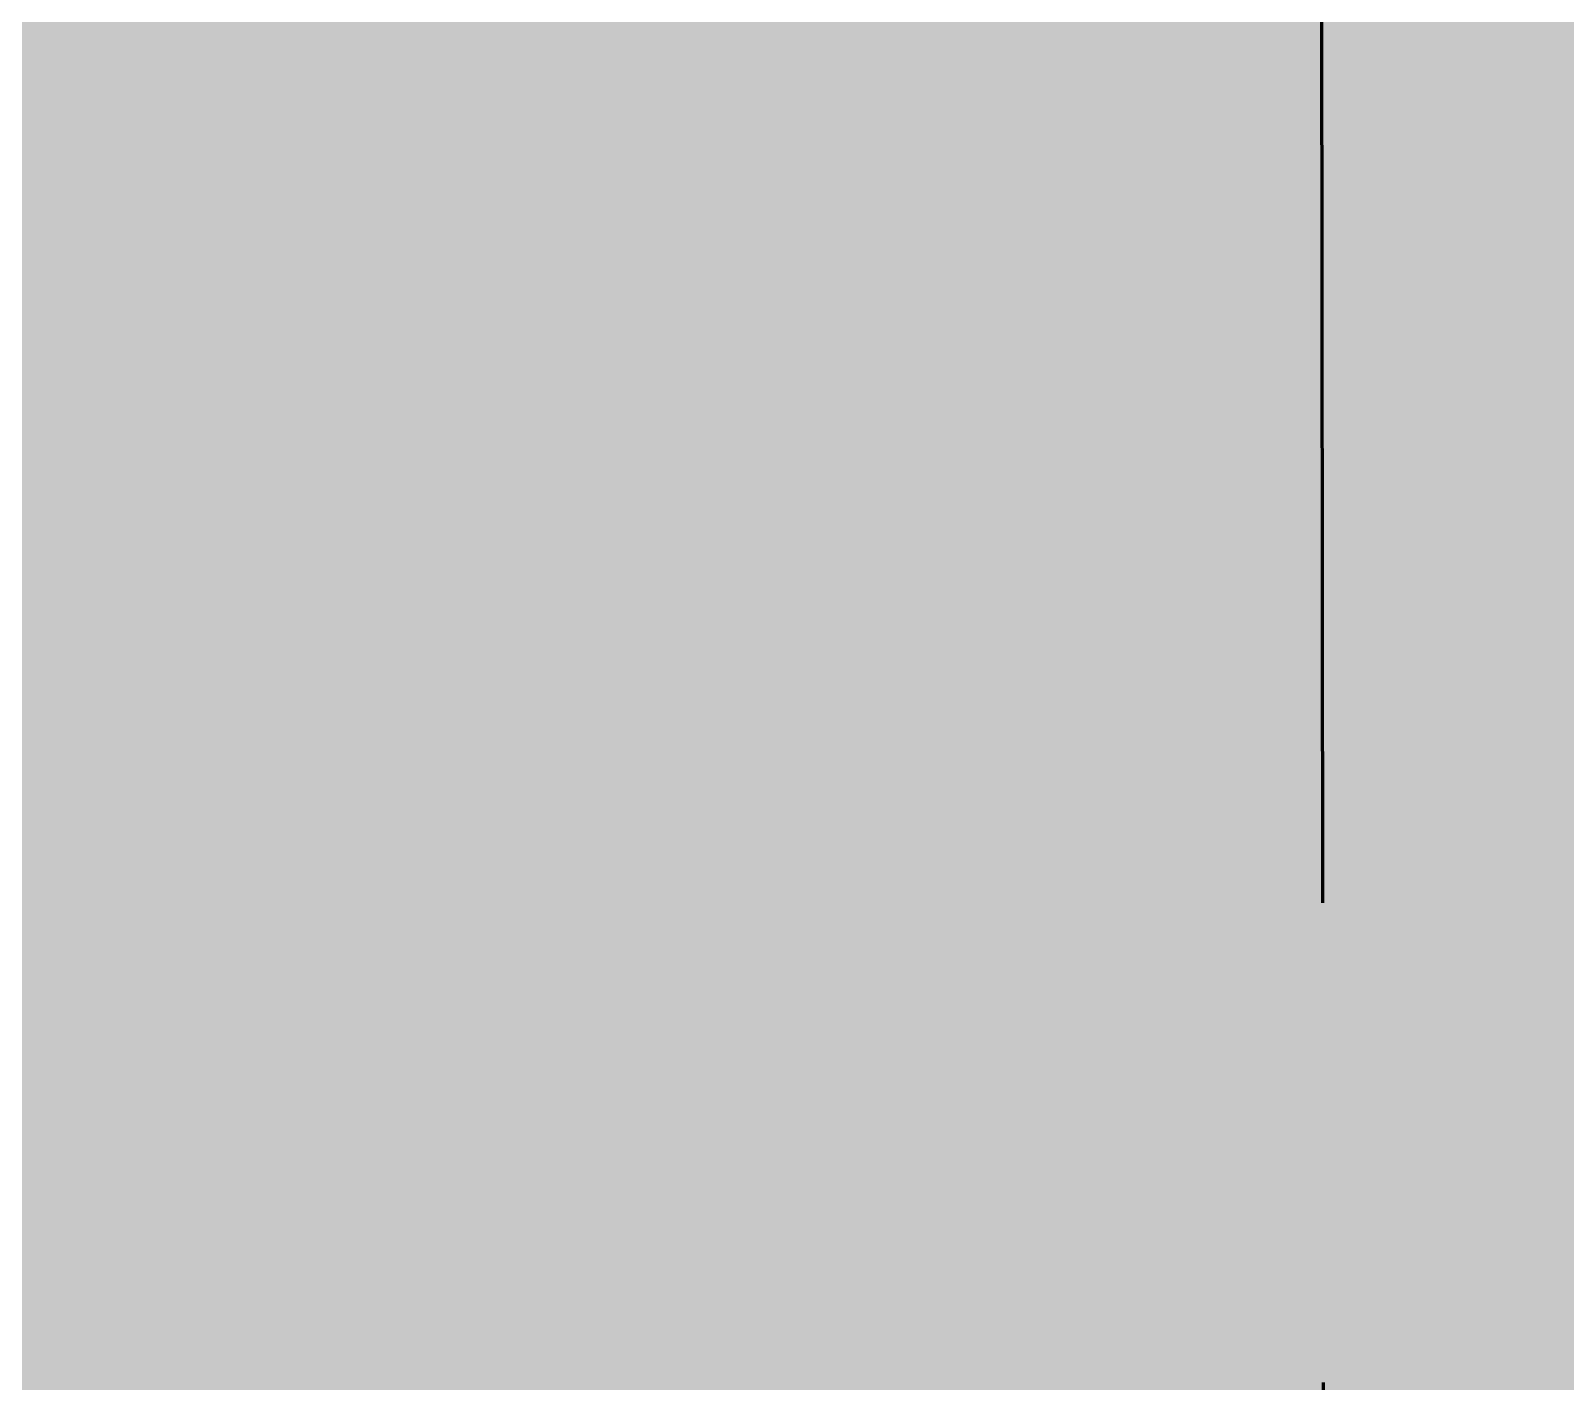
# Model space of a CAD drawing. Header units: inches. Extents: x -4169 to -1846, y 9706 to 12377.
# Drawn here: x -3832.1402 to -3831.7403, y 10545.1907 to 10545.5427 of the extents above; entities that cross this region are included whole.
import ezdxf

# ---------------------------------------------------------------- set-up
doc = ezdxf.new("R2010")
doc.units = ezdxf.units.IN
doc.header["$MEASUREMENT"] = 0
doc.linetypes.add('Aligning Line 1_8_', pattern=[0.25, 0.125, -0.125])
doc.linetypes.add('Double Dash 3_8_', pattern=[1, 0.375, -0.125, 0.125, -0.125, 0.125, -0.125])
for name, color, linetype, lineweight in [('0-1', 7, 'Continuous', 5), ('0-2', 50, 'Continuous', 18), ('0-3', 147, 'Aligning Line 1_8_', 9), ('C-PROP-LINE-1', 10, 'Double Dash 3_8_', 60), ('P-SANR-FIXT-1', 9, 'Continuous', 9)]:
    doc.layers.add(name, color=color, linetype=linetype, lineweight=lineweight)

# ---------------------------------------------------------------- blocks, each defined once
blk = doc.blocks.new('Stacked Washer and Dryer - 26_x25_ - Private-1352637-ENLARGED RCP - 3RD FLOOR PLAN')
at = {"layer": 'P-SANR-FIXT-1'}
blk.add_hatch(color=256, dxfattribs=at).paths.add_polyline_path([(8.25573, -12.5), (26, -12.5), (26, 12.5), (0, 12.5), (0, -12.5)], flags=0)
blk = doc.blocks.new('CTR - 1st Phase - Unit Layouts_rvt-1-ENLARGED RCP - 3RD FLOOR PLAN')
at = {"layer": '0-2', "rotation": 269.9999999999946}
blk.add_blockref('Stacked Washer and Dryer - 26_x25_ - Private-1352637-ENLARGED RCP - 3RD FLOOR PLAN', (-3836.03624, 10545.8769), dxfattribs=at)
blk = doc.blocks.new('Family - ___-1878392-ENLARGED RCP - 3RD FLOOR PLAN')
at = {"layer": 'C-PROP-LINE-1'}
blk.add_line((-3833.41046, 12088.68951), (-3830.99429, 9768.08086), dxfattribs=at)
blk = doc.blocks.new('CTR - 1st Phase - Shell_rvt-1-ENLARGED RCP - 3RD FLOOR PLAN')
at = {"layer": '0-3'}
blk.add_blockref('Family - ___-1878392-ENLARGED RCP - 3RD FLOOR PLAN', (0, 0), dxfattribs=at)

msp = doc.modelspace()

# ---------------------------------------------------------------- block references
at = {"layer": '0-1'}
for name in ['CTR - 1st Phase - Shell_rvt-1-ENLARGED RCP - 3RD FLOOR PLAN', 'CTR - 1st Phase - Unit Layouts_rvt-1-ENLARGED RCP - 3RD FLOOR PLAN']:
    msp.add_blockref(name, (0, 0), dxfattribs=at)

doc.saveas('drawing.dxf')
